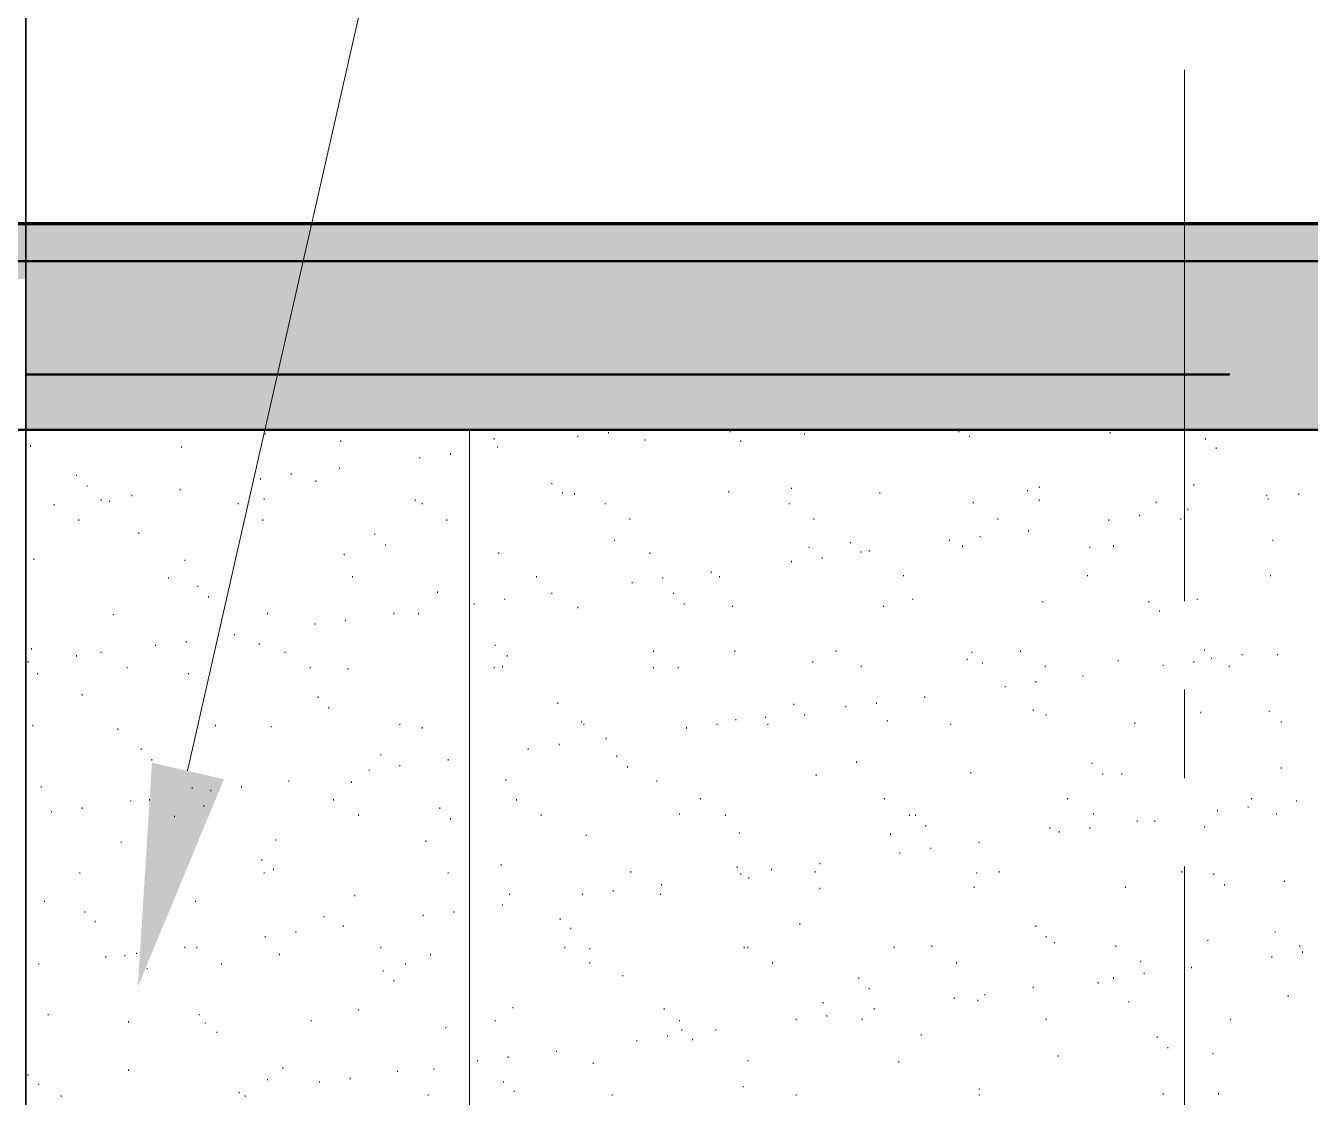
# Model space of a CAD drawing. Header units: inches. Extents: x 5 to 516, y -193 to 129.
# Drawn here: x 48.845 to 52.475, y -48.855 to -45.828 of the extents above; entities that cross this region are included whole.
import ezdxf

# ---------------------------------------------------------------- set-up
doc = ezdxf.new("R2010")
doc.units = ezdxf.units.IN
doc.header["$MEASUREMENT"] = 0
for name, color, linetype in [('Highlight', 210, 'Continuous'), ('PDF4_Geometry', 7, 'Continuous'), ('PDF4_Solid Fills', 7, 'Continuous')]:
    doc.layers.add(name, color=color, linetype=linetype)

msp = doc.modelspace()

# ---------------------------------------------------------------- hatches: boundary and pattern name
at = {"layer": 'PDF4_Solid Fills', "true_color": 0xb3b3b3, "transparency": 33554559}
for points in [[(48.845416, -46.4929831), (71.5387543, -46.4929831), (71.5387543, -46.5429787), (72.5987544, -46.5429787), (72.5987553, -46.4929831), (72.5987544, -46.4929787), (72.5987553, -46.3863164), (31.1987514, -46.3863164), (31.1987514, -46.5429787), (48.845416, -46.5429787)], [(52.2454178, -46.5429787), (66.0587522, -46.5429787), (66.0587522, -46.4929787), (48.8454203, -46.4929787), (48.8454203, -46.5429787)], [(48.8454203, -46.5429801), (48.8454203, -46.8129801), (48.8454203, -46.969646), (52.2454178, -46.969646), (66.0587522, -46.969646), (66.0587522, -46.8129801), (66.0587522, -46.5429801)]]:
    msp.add_hatch(color=253, dxfattribs=at).paths.add_polyline_path(points)

# ---------------------------------------------------------------- linework, layer by layer
at = {"layer": 'Highlight'}
msp.add_line((23.3720821, -46.4929787), (77.1258262, -46.4929787), dxfattribs=at)
at = {"layer": 'PDF4_Geometry', "lineweight": 15}
for points in [[(49.3020853, -47.9329813), (50.2720854, -43.6596477), (50.9387521, -43.6596477)], [(52.1187495, -47.4529804), (52.1187495, -45.9529803)], [(49.5220832, -46.9829826), (49.5220832, -46.979646)], [(50.0987502, -54.9496512), (50.0987502, -46.9696506)], [(50.1687507, -46.9963153), (50.1687507, -46.9929788)], [(50.4054179, -46.9896489), (50.4054179, -46.9863124)], [(50.4920879, -46.979646), (50.4920879, -46.9763162)], [(50.5954204, -46.9996452), (50.5954204, -46.9963153)], [(50.8354174, -46.9763162), (50.8354174, -46.9729796)], [(51.0454191, -46.9829826), (51.0454191, -46.979646)], [(51.482085, -46.9763162), (51.482085, -46.9729796)], [(51.5120871, -46.9896489), (51.5120871, -46.9863124)], [(51.9087547, -46.979646), (51.9087547, -46.9763162)], [(52.1787538, -46.9963153), (52.1787538, -46.9929788)], [(48.858753, -47.0163146), (48.858753, -47.0129779)], [(49.285416, -47.0196443), (49.285416, -47.0163146)], [(49.7354214, -47.0029818), (49.7354214, -46.9996452)], [(50.1787537, -47.0196443), (50.1787537, -47.0163146)], [(50.8654196, -47.0029818), (50.8654196, -46.9996452)], [(52.2087492, -47.0229809), (52.2087492, -47.0196443)], [(49.9587491, -47.0496465), (49.9587491, -47.0463167)], [(50.045419, -47.0396503), (50.045419, -47.0363137)], [(48.9887511, -47.0996479), (48.9887511, -47.0963113)], [(49.5087504, -47.1096441), (49.5087504, -47.1063143)], [(49.5954203, -47.0963113), (49.5954203, -47.0929815)], [(49.7320848, -47.0796487), (49.7320848, -47.0763121)], [(49.0187533, -47.1296501), (49.0187533, -47.1263135)], [(49.2820862, -47.1396462), (49.2820862, -47.1363165)], [(49.6654209, -47.1163173), (49.6654209, -47.1129807)], [(50.3320876, -47.1229837), (50.3320876, -47.1196471)], [(51.0087505, -47.1363165), (51.0087505, -47.1329798)], [(51.6754173, -47.1429828), (51.6754173, -47.1396462)], [(51.7087492, -47.1329798), (51.7087492, -47.1296501)], [(52.1454219, -47.1263135), (52.1454219, -47.1229837)], [(49.0587517, -47.1696485), (49.0587517, -47.1663118)], [(49.0820875, -47.1729782), (49.0820875, -47.1696485)], [(49.1454217, -47.1563156), (49.1454217, -47.1529791)], [(49.4454162, -47.1796446), (49.4454162, -47.1763148)], [(49.5187534, -47.1663118), (49.5187534, -47.162982)], [(49.9454163, -47.1696485), (49.9454163, -47.1663118)], [(49.9654154, -47.1796446), (49.9654154, -47.1763148)], [(50.362083, -47.1496492), (50.362083, -47.1463127)], [(50.3954218, -47.1529791), (50.3954218, -47.1496492)], [(50.4820849, -47.1796446), (50.4820849, -47.1763148)], [(50.8320876, -47.1463127), (50.8320876, -47.1429828)], [(51.0020841, -47.1796446), (51.0020841, -47.1763148)], [(51.2587506, -47.1496492), (51.2587506, -47.1463127)], [(51.5220834, -47.1763148), (51.5220834, -47.1729782)], [(51.7087492, -47.1696485), (51.7087492, -47.1663118)], [(52.0387528, -47.1763148), (52.0387528, -47.1729782)], [(52.3520869, -47.1563156), (52.3520869, -47.1529791)], [(52.3554168, -47.1663118), (52.3554168, -47.162982)], [(52.4420866, -47.1529791), (52.4420866, -47.1496492)], [(48.925417, -47.1829812), (48.925417, -47.1796446)], [(51.992088, -47.2129834), (51.992088, -47.2096468)], [(52.1287525, -47.196314), (52.1287525, -47.1929774)], [(48.9954175, -47.2263162), (48.9954175, -47.2229796)], [(49.5154168, -47.2263162), (49.5154168, -47.2229796)], [(50.035416, -47.2263162), (50.035416, -47.2229796)], [(50.5520854, -47.2229796), (50.5520854, -47.2196498)], [(51.0720846, -47.2229796), (51.0720846, -47.2196498)], [(51.5920839, -47.2229796), (51.5920839, -47.2196498)], [(51.905418, -47.2263162), (51.905418, -47.2229796)], [(52.1087533, -47.2229796), (52.1087533, -47.2196498)], [(49.1654208, -47.262978), (49.1654208, -47.2596482)], [(49.8320876, -47.2663146), (49.8320876, -47.262978)], [(50.5087505, -47.282984), (50.5087505, -47.2796474)], [(51.1754172, -47.2896504), (51.1754172, -47.2863137)], [(51.4554194, -47.282984), (51.4554194, -47.2796474)], [(51.5420825, -47.272981), (51.5420825, -47.2696444)], [(51.6787538, -47.2563116), (51.6787538, -47.2529818)], [(52.3687495, -47.282984), (52.3687495, -47.2796474)], [(49.7454176, -47.3229823), (49.7454176, -47.3196457)], [(49.8620829, -47.2963167), (49.8620829, -47.2929801)], [(50.1820835, -47.3196457), (50.1820835, -47.3163159)], [(50.6087532, -47.3196457), (50.6087532, -47.3163159)], [(51.0587519, -47.3029831), (51.0587519, -47.2996465)], [(51.2054194, -47.3163159), (51.2054194, -47.3129794)], [(51.2287552, -47.3129794), (51.2287552, -47.3096495)], [(51.492088, -47.2996465), (51.492088, -47.2963167)], [(51.8520869, -47.3029831), (51.8520869, -47.2996465)], [(51.9187508, -47.2996465), (51.9187508, -47.2963167)], [(48.8687493, -47.3363151), (48.8687493, -47.3329785)], [(49.295419, -47.3396449), (49.295419, -47.3363151)], [(51.0087505, -47.3429815), (51.0087505, -47.3396449)], [(51.0954204, -47.3329785), (51.0954204, -47.3296487)], [(49.2487542, -47.3896463), (49.2487542, -47.3863165)], [(49.7687534, -47.3863165), (49.7687534, -47.3829799)], [(50.2887526, -47.3863165), (50.2887526, -47.3829799)], [(50.6454218, -47.3896463), (50.6454218, -47.3863165)], [(50.7820863, -47.3729837), (50.7820863, -47.3696471)], [(50.8054152, -47.3863165), (50.8054152, -47.3829799)], [(51.3254213, -47.3829799), (51.3254213, -47.3796501)], [(51.8454205, -47.3829799), (51.8454205, -47.3796501)], [(52.3620831, -47.3829799), (52.3620831, -47.3796501)], [(49.3320875, -47.412982), (49.3320875, -47.4096455)], [(50.0087505, -47.4296446), (50.0087505, -47.4263149)], [(50.3320876, -47.4329813), (50.3320876, -47.4296446)], [(50.5587518, -47.4029791), (50.5587518, -47.3996493)], [(50.6754172, -47.4329813), (50.6754172, -47.4296446)], [(49.3620829, -47.4429774), (49.3620829, -47.4396476)], [(50.112083, -47.4629834), (50.112083, -47.4596468)], [(50.1987529, -47.4496506), (50.1987529, -47.446314)], [(50.7054193, -47.4629834), (50.7054193, -47.4596468)], [(50.8420839, -47.4696498), (50.8420839, -47.4663132)], [(51.2687535, -47.4696498), (51.2687535, -47.4663132)], [(51.3520868, -47.4496506), (51.3520868, -47.446314)], [(51.7187522, -47.456317), (51.7187522, -47.4529804)], [(52.0187536, -47.456317), (52.0187536, -47.4529804)], [(52.1554181, -47.4496506), (52.1554181, -47.446314)], [(49.0920837, -47.4929788), (49.0920837, -47.489649)], [(49.5287496, -47.489649), (49.5287496, -47.4863124)], [(49.8854187, -47.489649), (49.8854187, -47.4863124)], [(49.9554193, -47.489649), (49.9554193, -47.4863124)], [(50.4054179, -47.4729796), (50.4054179, -47.4696498)], [(52.0487489, -47.4829826), (52.0487489, -47.479646)], [(49.6620843, -47.5196444), (49.6620843, -47.5163146)], [(49.7487542, -47.5096482), (49.7487542, -47.5063116)], [(49.2120856, -47.5796487), (49.2120856, -47.5763122)], [(49.2987487, -47.5696458), (49.2987487, -47.5663159)], [(49.43542, -47.5496465), (49.43542, -47.5463168)], [(49.5054206, -47.5763122), (49.5054206, -47.5729823)], [(50.1720873, -47.5796487), (50.1720873, -47.5763122)], [(48.8620829, -47.5896449), (48.8620829, -47.5863152)], [(48.9887511, -47.6096441), (48.9887511, -47.6063143)], [(49.0587517, -47.5996479), (49.0587517, -47.5963113)], [(49.5787509, -47.5996479), (49.5787509, -47.5963113)], [(50.0987502, -47.5963113), (50.0987502, -47.5929815)], [(50.2054193, -47.6096441), (50.2054193, -47.6063143)], [(50.6187494, -47.5963113), (50.6187494, -47.5929815)], [(50.8487502, -47.5963113), (50.8487502, -47.5929815)], [(51.1354188, -47.5963113), (51.1354188, -47.5929815)], [(51.5187535, -47.5996479), (51.5187535, -47.5963113)], [(51.655418, -47.5963113), (51.655418, -47.5929815)], [(52.1754173, -47.5929815), (52.1754173, -47.5896449)], [(52.1954165, -47.6163173), (52.1954165, -47.6129807)], [(52.2820864, -47.6063143), (52.2820864, -47.6029777)], [(52.3820823, -47.6063143), (52.3820823, -47.6029777)], [(48.8520866, -47.6263135), (48.8520866, -47.6229837)], [(49.132082, -47.6429829), (49.132082, -47.6396463)], [(49.6487515, -47.6429829), (49.6487515, -47.6396463)], [(49.7554206, -47.6463127), (49.7554206, -47.6429829)], [(50.1687507, -47.6429829), (50.1687507, -47.6396463)], [(50.1920865, -47.6396463), (50.1920865, -47.6363165)], [(50.6187494, -47.6429829), (50.6187494, -47.6396463)], [(50.68875, -47.6429829), (50.68875, -47.6396463)], [(51.0687549, -47.6263135), (51.0687549, -47.6229837)], [(51.2054194, -47.6396463), (51.2054194, -47.6363165)], [(51.5054207, -47.6196471), (51.5054207, -47.6163173)], [(51.5487489, -47.6296501), (51.5487489, -47.6263135)], [(51.7254186, -47.6396463), (51.7254186, -47.6363165)], [(51.9320837, -47.6229837), (51.9320837, -47.6196471)], [(52.058752, -47.6363165), (52.058752, -47.6329799)], [(52.1454219, -47.6263135), (52.1454219, -47.6229837)], [(52.2454178, -47.6396463), (52.2454178, -47.6363165)], [(48.8787523, -47.6596455), (48.8787523, -47.6563157)], [(49.3054151, -47.6596455), (49.3054151, -47.6563157)], [(51.698753, -47.6829813), (51.698753, -47.6796447)], [(51.8320877, -47.6663119), (51.8320877, -47.6629821)], [(49.0054205, -47.7196498), (49.0054205, -47.7163132)], [(49.6720873, -47.7263162), (49.6720873, -47.7229796)], [(51.3854188, -47.7263162), (51.3854188, -47.7229796)], [(51.6120831, -47.6963141), (51.6120831, -47.6929774)], [(52.1187495, -47.9529805), (52.1187495, -47.7029804)], [(49.7020827, -47.7563116), (49.7020827, -47.7529818)], [(50.3487502, -47.7429788), (50.3487502, -47.739649)], [(51.0154169, -47.7463154), (51.0154169, -47.7429788)], [(51.1620844, -47.7529818), (51.1620844, -47.7496452)], [(51.2487543, -47.7429788), (51.2487543, -47.739649)], [(51.6920866, -47.762978), (51.6920866, -47.7596482)], [(50.4154209, -47.7963168), (50.4154209, -47.7929802)], [(50.8520868, -47.7896504), (50.8520868, -47.7863138)], [(50.9354201, -47.782984), (50.9354201, -47.7796474)], [(51.0454191, -47.7763108), (51.0454191, -47.772981)], [(51.2787497, -47.7929802), (51.2787497, -47.7896504)], [(51.7287552, -47.7763108), (51.7287552, -47.772981)], [(52.1654211, -47.7696444), (52.1654211, -47.7663146)], [(52.3587533, -47.7663146), (52.3587533, -47.762978)], [(52.3920853, -47.7963168), (52.3920853, -47.7929802)], [(48.8654195, -47.806313), (48.8654195, -47.8029832)], [(49.1054165, -47.816316), (49.1054165, -47.8129794)], [(49.3820821, -47.806313), (49.3820821, -47.8029832)], [(49.5387526, -47.8096496), (49.5387526, -47.806313)], [(49.9020881, -47.8029832), (49.9020881, -47.7996466)], [(49.9654154, -47.8129794), (49.9654154, -47.8096496)], [(50.4220873, -47.8029832), (50.4220873, -47.7996466)], [(50.7120857, -47.8129794), (50.7120857, -47.8096496)], [(50.7987488, -47.8029832), (50.7987488, -47.7996466)], [(50.9420865, -47.8029832), (50.9420865, -47.7996466)], [(51.4587492, -47.8029832), (51.4587492, -47.7996466)], [(51.9787552, -47.7996466), (51.9787552, -47.7963168)], [(50.3520868, -47.8596441), (50.3520868, -47.8563143)], [(50.4854215, -47.8429816), (50.4854215, -47.839645)], [(49.1720872, -47.8729837), (49.1720872, -47.8696471)], [(49.2020826, -47.9029791), (49.2020826, -47.8996493)], [(49.8487502, -47.8896463), (49.8487502, -47.8863165)], [(50.0387526, -47.9029791), (50.0387526, -47.8996493)], [(50.2654169, -47.8729837), (50.2654169, -47.8696471)], [(50.5154169, -47.8929829), (50.5154169, -47.8896463)], [(49.8154182, -47.9329813), (49.8154182, -47.9296447)], [(49.9020881, -47.9196485), (49.9020881, -47.9163119)], [(50.5454191, -47.9229783), (50.5454191, -47.9196485)], [(51.1920865, -47.9096455), (51.1920865, -47.9063157)], [(51.515417, -47.9396477), (51.515417, -47.9363111)], [(51.8587533, -47.9129821), (51.8587533, -47.9096455)], [(51.8887487, -47.9429775), (51.8887487, -47.9396477)], [(51.9420866, -47.9429775), (51.9420866, -47.9396477)], [(52.3920853, -47.9263149), (52.3920853, -47.9229783)], [(48.8887484, -47.9796461), (48.8887484, -47.9763162)], [(49.4554192, -47.9796461), (49.4554192, -47.9763162)], [(49.5887539, -47.9629835), (49.5887539, -47.9596469)], [(49.7654168, -47.9663132), (49.7654168, -47.9629835)], [(50.2020827, -47.9596469), (50.2020827, -47.9563171)], [(50.6287524, -47.9629835), (50.6287524, -47.9596469)], [(51.078751, -47.9463141), (51.078751, -47.9429775)], [(49.1954162, -48.0163146), (49.1954162, -48.012978)], [(49.3154181, -47.9829826), (49.3154181, -47.9796461)], [(49.3687493, -47.989649), (49.3687493, -47.9863125)], [(49.7154154, -48.0163146), (49.7154154, -48.012978)], [(50.2320849, -48.0163146), (50.2320849, -48.012978)], [(50.7520841, -48.012978), (50.7520841, -48.0096482)], [(51.2720833, -48.012978), (51.2720833, -48.0096482)], [(51.7887528, -48.012978), (51.7887528, -48.0096482)], [(52.308752, -48.012978), (52.308752, -48.0096482)], [(48.9187506, -48.0496466), (48.9187506, -48.0463168)], [(49.0054205, -48.0396504), (49.0054205, -48.0363138)], [(49.1420851, -48.0196444), (49.1420851, -48.0163146)], [(49.3487501, -48.032984), (49.3487501, -48.0296474)], [(50.0154168, -48.0396504), (50.0154168, -48.0363138)], [(52.2120859, -48.0463168), (52.2120859, -48.0429802)], [(52.298749, -48.0363138), (52.298749, -48.032984)], [(52.4354203, -48.0196444), (52.4354203, -48.0163146)], [(49.2654168, -48.0629794), (49.2654168, -48.0596496)], [(49.785416, -48.0596496), (49.785416, -48.056313)], [(50.045419, -48.0696458), (50.045419, -48.066316)], [(50.3020854, -48.0596496), (50.3020854, -48.056313)], [(50.6920865, -48.056313), (50.6920865, -48.0529832)], [(50.8220846, -48.0596496), (50.8220846, -48.056313)], [(51.3420839, -48.0596496), (51.3420839, -48.056313)], [(51.3587532, -48.0596496), (51.3587532, -48.056313)], [(51.3887486, -48.089645), (51.3887486, -48.0863152)], [(51.8620831, -48.056313), (51.8620831, -48.0529832)], [(51.9854216, -48.0763122), (51.9854216, -48.0729824)], [(52.0354162, -48.0763122), (52.0354162, -48.0729824)], [(52.3787525, -48.056313), (52.3787525, -48.0529832)], [(50.4287537, -48.1163174), (50.4287537, -48.1129808)], [(50.862083, -48.1096441), (50.862083, -48.1063144)], [(51.2887527, -48.1129808), (51.2887527, -48.1096441)], [(51.7387514, -48.0963114), (51.7387514, -48.0929816)], [(51.765417, -48.1063144), (51.765417, -48.1029778)], [(51.8520869, -48.0963114), (51.8520869, -48.0929816)], [(52.1754173, -48.0929816), (52.1754173, -48.089645)], [(49.1154195, -48.1363165), (49.1154195, -48.1329799)], [(49.5520854, -48.1296501), (49.5520854, -48.1263135)], [(49.9754185, -48.1329799), (49.9754185, -48.1296501)], [(51.4020882, -48.1529791), (51.4020882, -48.1496493)], [(51.5387527, -48.1363165), (51.5387527, -48.1329799)], [(48.8454202, -48.1796447), (48.8454202, -48.1763149)], [(49.512087, -48.1863111), (49.512087, -48.1829813)], [(51.088754, -48.1963141), (51.088754, -48.1929775)], [(51.3154183, -48.1663119), (51.3154183, -48.1629821)], [(48.9987542, -48.2229797), (48.9987542, -48.2196499)], [(49.5187534, -48.2229797), (49.5187534, -48.2196499)], [(49.545419, -48.2129835), (49.545419, -48.2096469)], [(50.0387526, -48.2229797), (50.0387526, -48.2196499)], [(50.1887499, -48.1996507), (50.1887499, -48.1963141)], [(50.5554152, -48.2196499), (50.5554152, -48.2163133)], [(50.8554166, -48.2063171), (50.8554166, -48.2029805)], [(50.8654196, -48.2263163), (50.8654196, -48.2229797)], [(50.9520828, -48.2129835), (50.9520828, -48.2096469)], [(51.0754213, -48.2196499), (51.0754213, -48.2163133)], [(51.5320864, -48.2229797), (51.5320864, -48.2196499)], [(51.5954205, -48.2196499), (51.5954205, -48.2163133)], [(52.1120831, -48.2196499), (52.1120831, -48.2163133)], [(52.1187495, -49.7029806), (52.1187495, -48.2029805)], [(52.2020829, -48.2263163), (52.2020829, -48.2229797)], [(50.6420852, -48.2563117), (50.6420852, -48.2529819)], [(50.8887486, -48.2363125), (50.8887486, -48.2329827)], [(51.088754, -48.2663147), (51.088754, -48.262978)], [(51.5254199, -48.262978), (51.5254199, -48.2596483)], [(51.9520828, -48.262978), (51.9520828, -48.2596483)], [(52.232085, -48.2563117), (52.232085, -48.2529819)], [(52.4020883, -48.2463154), (52.4020883, -48.2429789)], [(48.8987514, -48.3029832), (48.8987514, -48.2996466)], [(49.3254211, -48.3029832), (49.3254211, -48.2996466)], [(49.7754198, -48.2863138), (49.7754198, -48.282984)], [(50.2120857, -48.282984), (50.2120857, -48.2796474)], [(50.4187507, -48.282984), (50.4187507, -48.2796474)], [(50.5054207, -48.272981), (50.5054207, -48.2696444)], [(50.6387486, -48.282984), (50.6387486, -48.2796474)], [(49.0120869, -48.3329786), (49.0120869, -48.3296488)], [(49.9687521, -48.3429816), (49.9687521, -48.339645)], [(50.0554152, -48.3329786), (50.0554152, -48.3296488)], [(50.1920865, -48.3129794), (50.1920865, -48.3096496)], [(49.0420823, -48.3596442), (49.0420823, -48.3563144)], [(49.6887499, -48.3463114), (49.6887499, -48.3429816)], [(49.7420878, -48.3729838), (49.7420878, -48.3696472)], [(50.3554166, -48.3529778), (50.3554166, -48.349648)], [(50.3854188, -48.3796502), (50.3854188, -48.3763136)], [(51.0320863, -48.3663174), (51.0320863, -48.3629808)], [(51.698753, -48.3729838), (51.698753, -48.3696472)], [(49.5220832, -48.4029792), (49.5220832, -48.3996493)], [(49.6087531, -48.3896463), (49.6087531, -48.3863166)], [(51.7287552, -48.4029792), (51.7287552, -48.3996493)], [(52.1854202, -48.4129821), (52.1854202, -48.4096456)], [(52.3754159, -48.3896463), (52.3754159, -48.3863166)], [(49.1587544, -48.4496507), (49.1587544, -48.4463141)], [(49.295419, -48.4329813), (49.295419, -48.4296447)], [(49.3287509, -48.4329813), (49.3287509, -48.4296447)], [(49.8487502, -48.4329813), (49.8487502, -48.4296447)], [(50.3687494, -48.4329813), (50.3687494, -48.4296447)], [(50.4387499, -48.4363111), (50.4387499, -48.4329813)], [(50.8754158, -48.4329813), (50.8754158, -48.4296447)], [(50.8854188, -48.4329813), (50.8854188, -48.4296447)], [(51.2987489, -48.4329813), (51.2987489, -48.4296447)], [(51.405418, -48.4296447), (51.405418, -48.4263149)], [(51.7520841, -48.4196486), (51.7520841, -48.4163119)], [(51.9254173, -48.4296447), (51.9254173, -48.4263149)], [(52.4454165, -48.4296447), (52.4454165, -48.4263149)], [(52.4520829, -48.4463141), (52.4520829, -48.4429775)], [(48.882082, -48.4796461), (48.882082, -48.4763163)], [(49.0720845, -48.4596469), (49.0720845, -48.4563171)], [(49.1254157, -48.4563171), (49.1254157, -48.4529805)], [(49.3987515, -48.4796461), (49.3987515, -48.4763163)], [(49.5620884, -48.4529805), (49.5620884, -48.4496507)], [(49.9187507, -48.4796461), (49.9187507, -48.4763163)], [(49.9887512, -48.4529805), (49.9887512, -48.4496507)], [(50.4387499, -48.4763163), (50.4387499, -48.4729797)], [(50.9554194, -48.4763163), (50.9554194, -48.4729797)], [(51.4754186, -48.4763163), (51.4754186, -48.4729797)], [(51.9954178, -48.4729797), (51.9954178, -48.4696499)], [(52.3654198, -48.4596469), (52.3654198, -48.4563171)], [(48.8454202, -48.4896491), (48.8454202, -48.4863125)], [(49.1887498, -48.4929789), (49.1887498, -48.4896491)], [(49.8554166, -48.4996453), (49.8554166, -48.4963155)], [(50.5320863, -48.5129781), (50.5320863, -48.5096483)], [(51.198753, -48.5196445), (51.198753, -48.5163147)], [(51.9187508, -48.5196445), (51.9187508, -48.5163147)], [(52.0054208, -48.5063117), (52.0054208, -48.5029819)], [(52.1387487, -48.4896491), (52.1387487, -48.4863125)], [(49.8854187, -48.5263108), (49.8854187, -48.5229811)], [(51.2287552, -48.5496466), (51.2287552, -48.5463168)], [(51.6920866, -48.5463168), (51.6920866, -48.5429802)], [(51.8754159, -48.5329841), (51.8754159, -48.5296475)], [(51.0987503, -48.589645), (51.0987503, -48.5863152)], [(51.4687522, -48.5763122), (51.4687522, -48.5729824)], [(51.5354161, -48.5829786), (51.5354161, -48.5796488)], [(51.5554153, -48.566316), (51.5554153, -48.5629795)], [(51.9620858, -48.5863152), (51.9620858, -48.5829786)], [(52.4120845, -48.5696458), (52.4120845, -48.566316)], [(48.9087544, -48.6229838), (48.9087544, -48.6196472)], [(49.3354173, -48.6229838), (49.3354173, -48.6196472)], [(49.785416, -48.6096442), (49.785416, -48.6063144)], [(50.2220819, -48.6029778), (50.2220819, -48.599648)], [(50.6487516, -48.6063144), (50.6487516, -48.6029778)], [(51.1087532, -48.6263136), (51.1087532, -48.6229838)], [(51.2420879, -48.6063144), (51.2420879, -48.6029778)], [(49.1354187, -48.642983), (49.1354187, -48.6396464)], [(49.3520867, -48.6463128), (49.3520867, -48.642983)], [(49.6520881, -48.6396464), (49.6520881, -48.6363166)], [(50.0320862, -48.6596456), (50.0320862, -48.6563157)], [(50.1720873, -48.6396464), (50.1720873, -48.6363166)], [(50.6920865, -48.6396464), (50.6920865, -48.6363166)], [(50.698753, -48.666312), (50.698753, -48.6629821)], [(50.7954191, -48.666312), (50.7954191, -48.6629821)], [(51.0220833, -48.6363166), (51.0220833, -48.63298)], [(51.2087492, -48.6363166), (51.2087492, -48.63298)], [(51.7287552, -48.6363166), (51.7287552, -48.63298)], [(52.2487544, -48.6363166), (52.2487544, -48.63298)], [(49.3854187, -48.6729784), (49.3854187, -48.6696486)], [(50.5720846, -48.6963141), (50.5720846, -48.6929775)], [(50.6587546, -48.6829814), (50.6587546, -48.6796447)], [(50.7287551, -48.6929775), (50.7287551, -48.6896477)], [(51.3754158, -48.6796447), (51.3754158, -48.676315)], [(52.0420826, -48.6863111), (52.0420826, -48.6829814)], [(50.2087491, -48.7429789), (50.2087491, -48.7396491)], [(50.3454204, -48.7263163), (50.3454204, -48.7229797)], [(51.7620871, -48.7396491), (51.7620871, -48.7363125)], [(52.0720847, -48.7163133), (52.0720847, -48.7129835)], [(52.1987531, -48.7329827), (52.1987531, -48.7296461)], [(49.5720845, -48.7729811), (49.5720845, -48.7696445)], [(49.9987542, -48.7763109), (49.9987542, -48.7729811)], [(50.122086, -48.7529819), (50.122086, -48.7496453)], [(50.4487529, -48.7596483), (50.4487529, -48.7563117)], [(50.8854188, -48.7529819), (50.8854188, -48.7496453)], [(51.3120885, -48.7563117), (51.3120885, -48.7529819)], [(48.8520866, -48.7929803), (48.8520866, -48.7896505)], [(49.1354187, -48.7796475), (49.1354187, -48.7763109)], [(49.5287496, -48.806313), (49.5287496, -48.8029833)], [(49.6754171, -48.8129795), (49.6754171, -48.8096496)], [(49.762087, -48.8029833), (49.762087, -48.7996466)], [(49.8954217, -48.7829841), (49.8954217, -48.7796475)], [(50.1954163, -48.8129795), (50.1954163, -48.8096496)], [(48.882082, -48.8196459), (48.882082, -48.816316)], [(49.4487529, -48.8429816), (49.4487529, -48.839645)], [(49.9820848, -48.849648), (49.9820848, -48.8463114)], [(50.2254185, -48.839645), (50.2254185, -48.8363153)], [(50.502084, -48.849648), (50.502084, -48.8463114)], [(50.872086, -48.8263123), (50.872086, -48.8229824)], [(51.0220833, -48.849648), (51.0220833, -48.8463114)], [(51.5387527, -48.8329786), (51.5387527, -48.8296488)], [(51.5387527, -48.849648), (51.5387527, -48.8463114)], [(52.058752, -48.8463114), (52.058752, -48.8429816)], [(52.2154156, -48.8463114), (52.2154156, -48.8429816)], [(48.9454162, -48.8529778), (48.9454162, -48.849648)], [(49.4654154, -48.8529778), (49.4654154, -48.849648)]]:
    msp.add_lwpolyline(points, dxfattribs=at)
at = {"layer": 'PDF4_Geometry', "lineweight": 35}
for points in [[(48.8454203, -67.0596511), (48.8454203, -44.7463152), (48.9454203, -44.7396488), (49.0454203, -44.7229828)], [(48.9754184, -46.4929787), (48.722085, -46.4929787)], [(49.3487501, -46.4929787), (49.0987501, -46.4929787)], [(49.7254184, -46.4929787), (49.4754184, -46.4929787)], [(50.0987502, -46.4929787), (49.8487501, -46.4929787)], [(50.4754185, -46.4929787), (50.2254185, -46.4929787)], [(50.8487502, -46.4929787), (50.5987502, -46.4929787)], [(51.2254186, -46.4929787), (50.9754185, -46.4929787)], [(51.5987503, -46.4929787), (51.3487503, -46.4929787)], [(51.9754186, -46.4929787), (51.7254186, -46.4929787)], [(52.3487503, -46.4929787), (52.0987503, -46.4929787)]]:
    msp.add_lwpolyline(points, dxfattribs=at)
at = {"layer": 'PDF4_Geometry', "lineweight": 70}
msp.add_lwpolyline([(26.5987483, -46.9696498), (26.5987483, -46.3863164), (72.598752, -46.3863164), (72.598752, -46.9696498)], dxfattribs=at)
at = {"layer": 'PDF4_Geometry', "lineweight": 50}
for points in [[(31.1987514, -46.4929787), (71.5387543, -46.4929787)], [(31.1987514, -46.4929787), (72.5987553, -46.4929787), (71.5387543, -46.4929787)], [(31.1987514, -46.4929787), (71.5387543, -46.4929787), (38.5354185, -46.4929787)], [(48.8454203, -46.4929787), (38.5354193, -46.4929787)], [(52.2454178, -46.4929787), (48.8454175, -46.4929787)], [(48.8454203, -46.4929787), (52.2454206, -46.4929787)], [(48.8454203, -46.4929787), (52.2454206, -46.4929787)], [(48.8454203, -46.4929787), (52.2454206, -46.4929787)], [(48.8454203, -46.4929787), (52.2454206, -46.4929787)], [(48.8454203, -46.4929787), (52.2454206, -46.4929787)], [(48.8454203, -46.4929787), (52.2454206, -46.4929787)], [(48.8454203, -46.4929787), (52.2454206, -46.4929787)], [(48.8454203, -46.4929787), (52.2454206, -46.4929787)], [(52.2454178, -46.4929787), (66.0587522, -46.4929787)], [(52.2454178, -46.4929787), (66.0587522, -46.4929787)], [(52.2454178, -46.4929787), (66.0587522, -46.4929787)], [(52.2454178, -46.4929787), (66.0587522, -46.4929787)], [(52.2454178, -46.4929787), (66.0587522, -46.4929787)], [(52.2454178, -46.4929787), (66.0587522, -46.4929787)], [(52.2454178, -46.4929787), (66.0587522, -46.4929787)], [(52.2454178, -46.4929787), (66.0587522, -46.4929787)], [(52.2454178, -46.4929787), (66.0587522, -46.4929787)], [(52.2454178, -46.4929787), (66.0587522, -46.4929787)], [(66.0587531, -46.4929787), (52.2454187, -46.4929787)], [(48.8454203, -46.8129793), (52.2454206, -46.8129793)], [(48.8454203, -46.8129793), (52.2454206, -46.8129793)]]:
    msp.add_lwpolyline(points, close=True, dxfattribs=at)
msp.add_lwpolyline([(26.5987483, -46.9696498), (72.598752, -46.9696498)], dxfattribs=at)
at = {"layer": 'PDF4_Solid Fills', "lineweight": 15, "transparency": 33554559}
msp.add_solid([(49.4054179, -47.9563103), (49.1620845, -48.542977), (49.2020845, -47.9096436)], dxfattribs=at)

doc.saveas('drawing.dxf')
